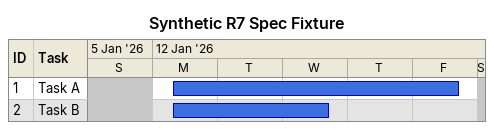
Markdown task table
Synthetic R7 Spec Fixture

| ID | Task | Start | Finish |
|---|---|---|---|
| 1 | Task A | 2026-01-12 | 2026-01-16 |
| 2 | Task B | 2026-01-12 | 2026-01-14 |
